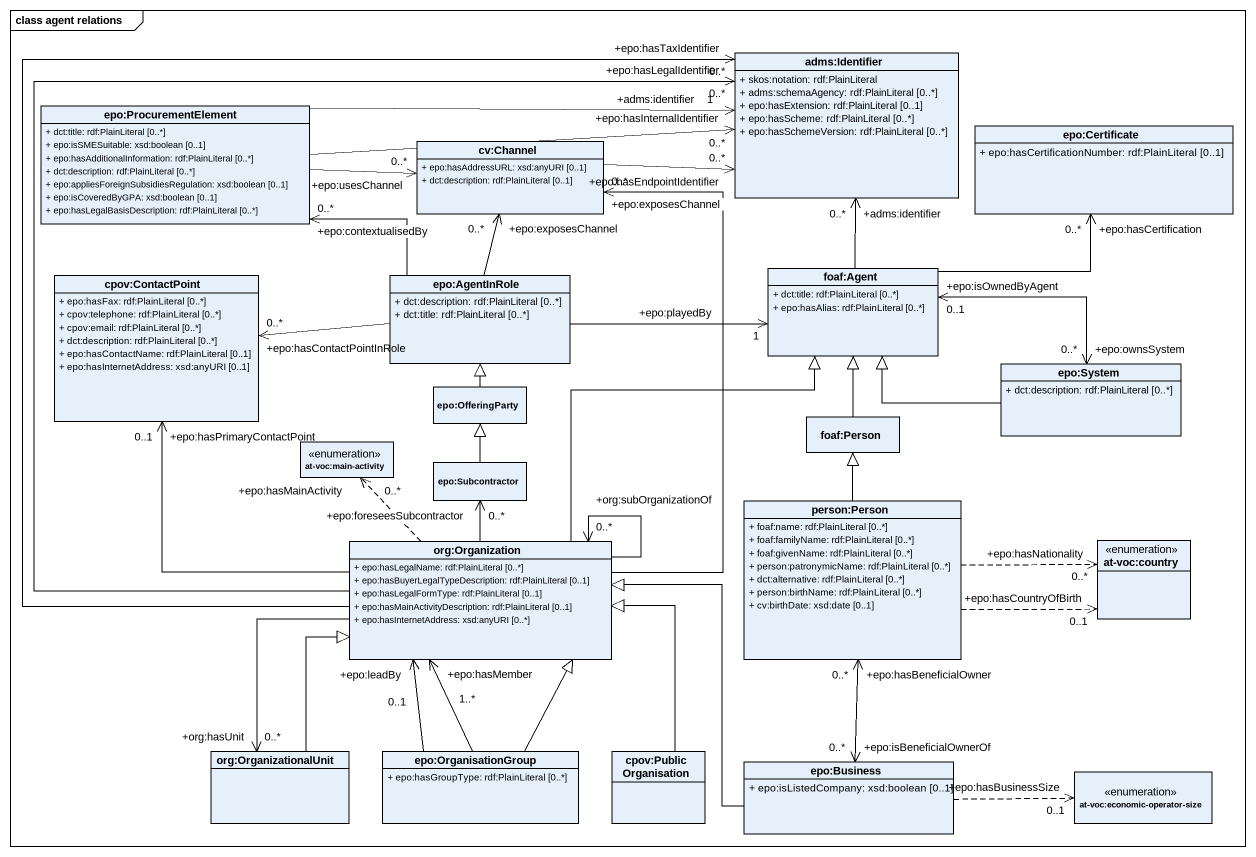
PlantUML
@startuml
mainframe class agent relations
hide circle
hide empty members
skinparam classAttributeIconSize 0
class "adms:Identifier" as adms_Identifier {
  + skos:notation: rdf:PlainLiteral
  + adms:schemaAgency: rdf:PlainLiteral [0..*]
  + epo:hasExtension: rdf:PlainLiteral [0..1]
  + epo:hasScheme: rdf:PlainLiteral [0..*]
  + epo:hasSchemeVersion: rdf:PlainLiteral [0..*]
}
class "epo:ProcurementElement" as epo_ProcurementElement {
  + dct:title: rdf:PlainLiteral [0..*]
  + epo:isSMESuitable: xsd:boolean [0..1]
  + epo:hasAdditionalInformation: rdf:PlainLiteral [0..*]
  + dct:description: rdf:PlainLiteral [0..*]
  + epo:appliesForeignSubsidiesRegulation: xsd:boolean [0..1]
  + epo:isCoveredByGPA: xsd:boolean [0..1]
  + epo:hasLegalBasisDescription: rdf:PlainLiteral [0..*]
}
class "cv:Channel" as cv_Channel {
  + epo:hasAddressURL: xsd:anyURI [0..1]
  + dct:description: rdf:PlainLiteral [0..1]
}
class "epo:Certificate" as epo_Certificate {
  + epo:hasCertificationNumber: rdf:PlainLiteral [0..1]
}
class "cpov:ContactPoint" as cpov_ContactPoint {
  + epo:hasFax: rdf:PlainLiteral [0..*]
  + cpov:telephone: rdf:PlainLiteral [0..*]
  + cpov:email: rdf:PlainLiteral [0..*]
  + dct:description: rdf:PlainLiteral [0..*]
  + epo:hasContactName: rdf:PlainLiteral [0..1]
  + epo:hasInternetAddress: xsd:anyURI [0..1]
}
class "epo:AgentInRole" as epo_AgentInRole {
  + dct:description: rdf:PlainLiteral [0..*]
  + dct:title: rdf:PlainLiteral [0..*]
}
class "foaf:Agent" as foaf_Agent {
  + dct:title: rdf:PlainLiteral [0..*]
  + epo:hasAlias: rdf:PlainLiteral [0..*]
}
class "epo:OfferingParty" as epo_OfferingParty
class "epo:System" as epo_System {
  + dct:description: rdf:PlainLiteral [0..*]
}
class "foaf:Person" as foaf_Person
enum "at-voc:main-activity" as at_voc_main_activity
class "epo:Subcontractor" as epo_Subcontractor
class "person:Person" as person_Person {
  + foaf:name: rdf:PlainLiteral [0..*]
  + foaf:familyName: rdf:PlainLiteral [0..*]
  + foaf:givenName: rdf:PlainLiteral [0..*]
  + person:patronymicName: rdf:PlainLiteral [0..*]
  + dct:alternative: rdf:PlainLiteral [0..*]
  + person:birthName: rdf:PlainLiteral [0..*]
  + cv:birthDate: xsd:date [0..1]
}
class "org:Organization" as org_Organization {
  + epo:hasLegalName: rdf:PlainLiteral [0..*]
  + epo:hasBuyerLegalTypeDescription: rdf:PlainLiteral [0..1]
  + epo:hasLegalFormType: rdf:PlainLiteral [0..1]
  + epo:hasMainActivityDescription: rdf:PlainLiteral [0..1]
  + epo:hasInternetAddress: xsd:anyURI [0..*]
}
enum "at-voc:country" as at_voc_country
class "org:OrganizationalUnit" as org_OrganizationalUnit
class "epo:OrganisationGroup" as epo_OrganisationGroup {
  + epo:hasGroupType: rdf:PlainLiteral [0..*]
}
class "cpov:PublicOrganisation" as cpov_PublicOrganisation
class "epo:Business" as epo_Business {
  + epo:isListedCompany: xsd:boolean [0..1]
}
enum "at-voc:economic-operator-size" as at_voc_economic_operator
epo_ProcurementElement -right-> "+epo:hasInternalIdentifier\n0..*" adms_Identifier
epo_ProcurementElement -right-> "+adms:identifier\n1" adms_Identifier
epo_ProcurementElement -right-> "+epo:usesChannel\n0..*" cv_Channel
cv_Channel -right-> "+epo:hasEndpointIdentifier\n0..*" adms_Identifier
epo_AgentInRole -left-> "+epo:contextualisedBy\n0..*" epo_ProcurementElement
epo_AgentInRole -up-> "+epo:exposesChannel\n0..*" cv_Channel
epo_AgentInRole -left-> "+epo:hasContactPointInRole\n0..*" cpov_ContactPoint
epo_AgentInRole -right-> "+epo:playedBy\n1" foaf_Agent
foaf_Agent -up-> "+adms:identifier\n0..*" adms_Identifier
foaf_Agent -right-> "+epo:hasCertification\n0..*" epo_Certificate
epo_OfferingParty -up-|> epo_AgentInRole
epo_System "+epo:ownsSystem\n0..*" <-left-> "+epo:isOwnedByAgent\n0..1" foaf_Agent
epo_System -left-|> foaf_Agent
foaf_Person -up-|> foaf_Agent
epo_Subcontractor -up-|> epo_OfferingParty
person_Person -up-|> foaf_Person
person_Person .right.> "+epo:hasNationality\n0..*" at_voc_country
person_Person .right.> "+epo:hasCountryOfBirth\n0..1" at_voc_country
org_Organization -up-> "+epo:hasLegalIdentifier\n0..*" adms_Identifier
org_Organization -up-> "+epo:hasTaxIdentifier\n0..*" adms_Identifier
org_Organization -up-> "+epo:exposesChannel\n0..*" cv_Channel
org_Organization -up-> "+epo:hasPrimaryContactPoint\n0..1" cpov_ContactPoint
org_Organization -up-|> foaf_Agent
org_Organization .up.> "+epo:hasMainActivity\n0..*" at_voc_main_activity
org_Organization -up-> "+epo:foreseesSubcontractor\n0..*" epo_Subcontractor
org_Organization --> "+org:subOrganizationOf\n0..*" org_Organization
org_Organization --> "+org:hasUnit\n0..*" org_OrganizationalUnit
org_OrganizationalUnit -up-|> org_Organization
epo_OrganisationGroup -up-> "+epo:leadBy\n0..1" org_Organization
epo_OrganisationGroup -up-> "+epo:hasMember\n1..*" org_Organization
epo_OrganisationGroup -up-|> org_Organization
cpov_PublicOrganisation -up-|> org_Organization
epo_Business "+epo:isBeneficialOwnerOf\n0..*" <-up-> "+epo:hasBeneficialOwner\n0..*" person_Person
epo_Business -left-|> org_Organization
epo_Business .right.> "+epo:hasBusinessSize\n0..1" at_voc_economic_operator
@enduml
